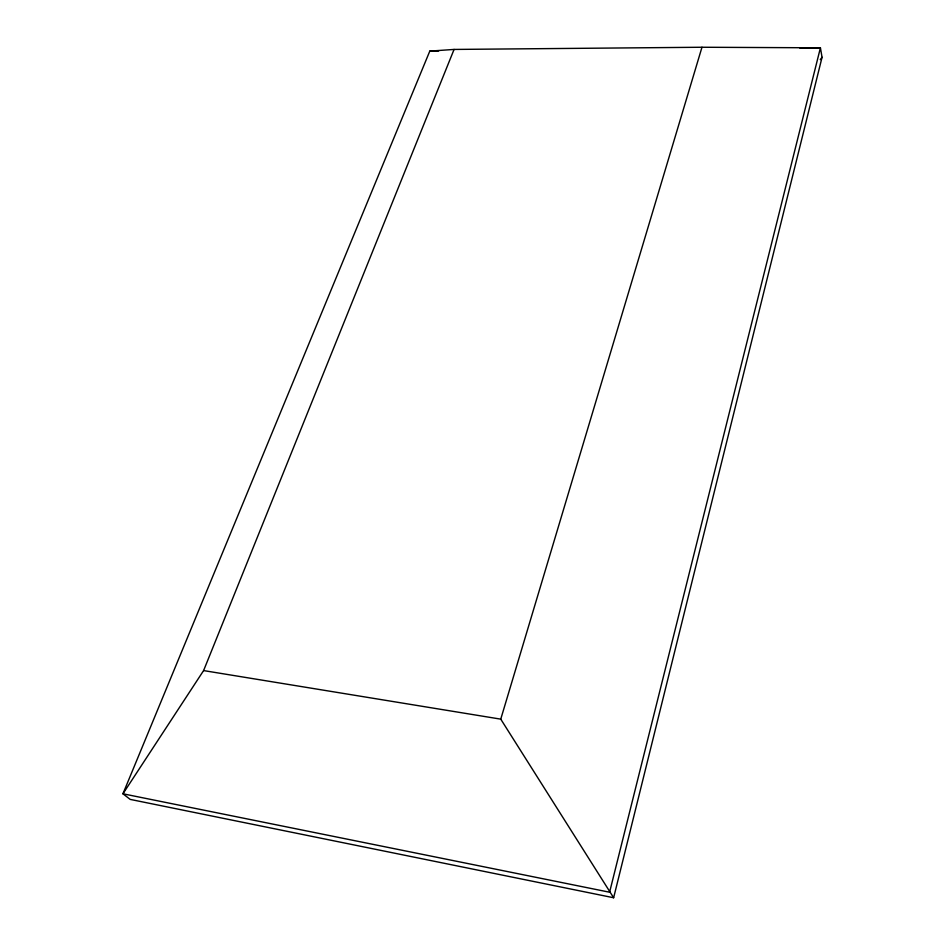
<?xml version="1.0" encoding="UTF-8"?>
<svg xmlns="http://www.w3.org/2000/svg" width="945" height="945" viewBox="0 0 945 945"><rect width="100%" height="100%" fill="white"/><g stroke="black" fill="none" stroke-linecap="round" stroke-linejoin="round"><path stroke-width="1.42" d="M613.636 897.75L822.055 57.302L820.414 47.817L701.981 47.25L454.072 49.435L429.798 51.113L122.944 793.788L130.186 799.399L613.636 897.75L500.755 719.145L203.6 670.584L122.944 793.788L609.596 892.222L820.414 47.817L799.777 47.994M500.755 719.145L701.981 47.25M203.6 670.584L454.072 49.435M820.26 59.629L822.055 57.302M429.798 51.113L438.634 51.042"/></g></svg>
